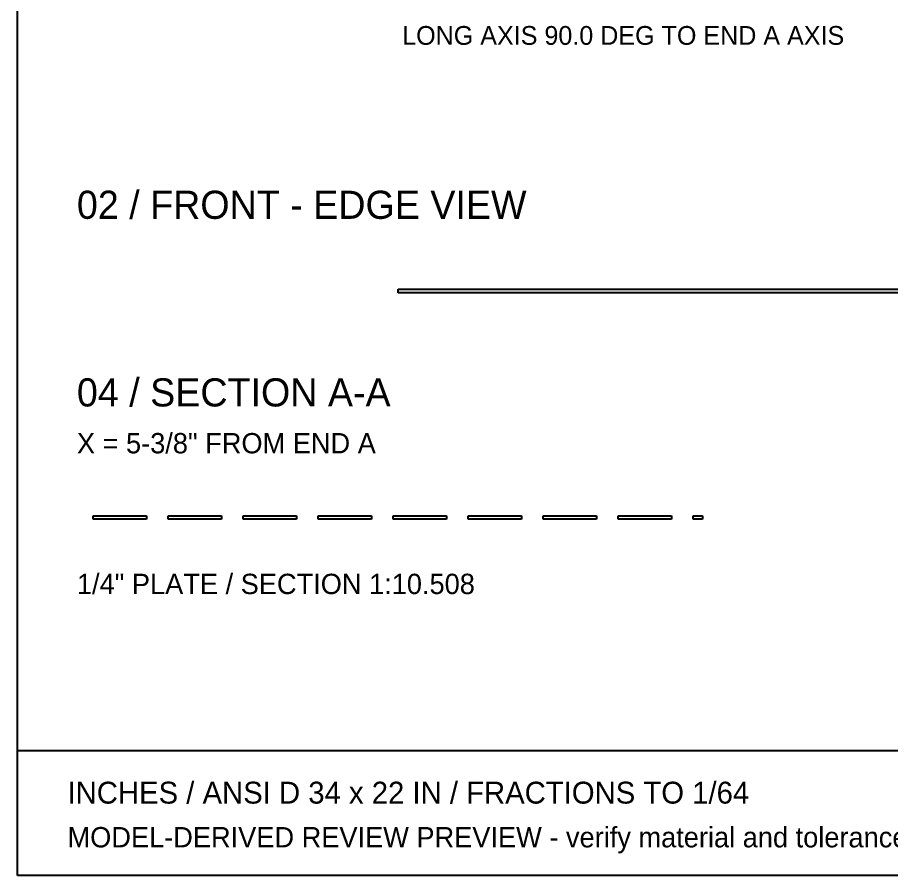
# Model space of a CAD drawing. Header units: inches. Extents: x 4 to 268, y 4 to 172.
# Drawn here: x 3.8 to 65.9, y 3.8 to 64.8 of the extents above; entities that cross this region are included whole.
import ezdxf

# ---------------------------------------------------------------- set-up
doc = ezdxf.new("R2010")
doc.units = ezdxf.units.IN
doc.header["$MEASUREMENT"] = 0

msp = doc.modelspace()

# ---------------------------------------------------------------- linework, layer by layer
at = {"layer": 'OUTLINE'}
for p, q in [((3.778, 3.778), (3.778, 172.222)), ((30.816, 45.444), (98.072, 45.444)), ((30.816, 45.194), (30.816, 45.444)), ((98.072, 45.194), (30.816, 45.194)), ((9.147, 29.333), (12.944, 29.333)), ((9.147, 29.111), (9.147, 29.333)), ((12.944, 29.333), (12.944, 29.111)), ((14.476, 29.333), (18.274, 29.333)), ((14.476, 29.111), (14.476, 29.333)), ((18.274, 29.333), (18.274, 29.111)), ((19.806, 29.333), (23.603, 29.333)), ((19.806, 29.111), (19.806, 29.333)), ((23.603, 29.333), (23.603, 29.111)), ((25.135, 29.333), (28.933, 29.333)), ((25.135, 29.111), (25.135, 29.333)), ((28.933, 29.333), (28.933, 29.111)), ((30.465, 29.333), (34.262, 29.333)), ((30.465, 29.111), (30.465, 29.333)), ((34.262, 29.333), (34.262, 29.111)), ((35.794, 29.333), (39.592, 29.333)), ((35.794, 29.111), (35.794, 29.333)), ((39.592, 29.333), (39.592, 29.111)), ((41.124, 29.333), (44.921, 29.333)), ((41.124, 29.111), (41.124, 29.333)), ((44.921, 29.333), (44.921, 29.111)), ((46.453, 29.333), (50.251, 29.333)), ((46.453, 29.111), (46.453, 29.333)), ((50.251, 29.333), (50.251, 29.111)), ((51.783, 29.333), (52.444, 29.333)), ((51.783, 29.111), (51.783, 29.333)), ((52.444, 29.333), (52.444, 29.111)), ((12.944, 29.111), (9.147, 29.111)), ((18.274, 29.111), (14.476, 29.111)), ((23.603, 29.111), (19.806, 29.111)), ((28.933, 29.111), (25.135, 29.111)), ((34.262, 29.111), (30.465, 29.111)), ((39.592, 29.111), (35.794, 29.111)), ((44.921, 29.111), (41.124, 29.111)), ((50.251, 29.111), (46.453, 29.111)), ((52.444, 29.111), (51.783, 29.111)), ((3.778, 12.667), (268.222, 12.667)), ((268.222, 3.778), (3.778, 3.778))]:
    msp.add_line(p, q, dxfattribs=at)

# ---------------------------------------------------------------- texts
at = {"layer": 'ANNOTATION'}
for s, height, p in [('LONG AXIS 90.0 DEG TO END A AXIS', 1.33333, (31.111, 62.812)), ('02 / FRONT - EDGE VIEW', 2, (8, 50.444)), ('04 / SECTION A-A', 2, (8, 37.111)), ('X = 5-3/8" FROM END A', 1.44444, (8, 33.778)), ('1/4" PLATE / SECTION 1:10.508', 1.44444, (8, 23.778)), ('INCHES / ANSI D 34 x 22 IN / FRACTIONS TO 1/64', 1.55556, (7.333, 8.889)), ('MODEL-DERIVED REVIEW PREVIEW - verify material and tolerances before fabrication.', 1.44444, (7.333, 5.778))]:
    msp.add_text(s, height=height, dxfattribs=at).set_placement(p)

doc.saveas('drawing.dxf')
